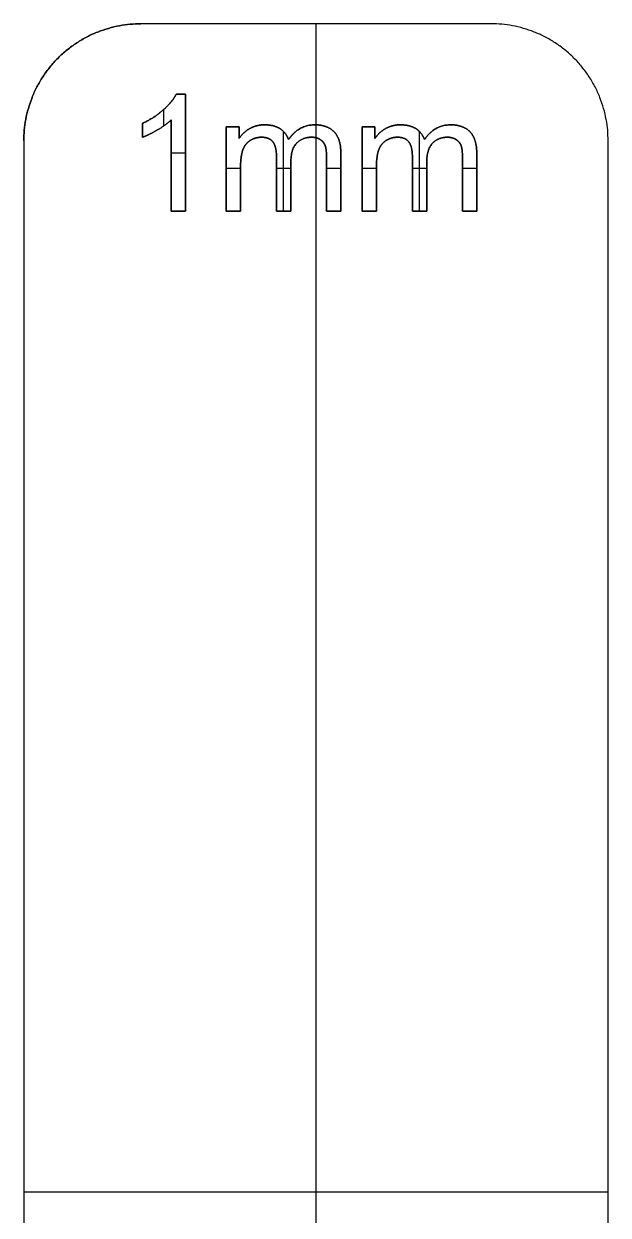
# Model space of a CAD drawing. Header units: millimetres. Extents: x 0 to 209, y -100 to 0.
# Drawn here: x 35.3 to 60.3, y -51 to 0 of the extents above; entities that cross this region are included whole.
import ezdxf

# ---------------------------------------------------------------- set-up
doc = ezdxf.new("R2010")
doc.units = ezdxf.units.MM
doc.layers.add('Default', color=18, linetype='Continuous', true_color=0x000000)

msp = doc.modelspace()

# ---------------------------------------------------------------- linework, layer by layer
at = {"layer": 'Default'}
for p, q in [((47.845, 0, 2), (47.845, -4.325, 2)), ((47.845, 0, 1), (47.845, -100, 1)), ((42.262, -3.008, 1.513), (41.866, -3.008, 1.513)), ((42.262, -8.025, 1.513), (42.262, -3.008, 1.513)), ((41.342, -4.363, 1.513), (41.342, -3.658, 1.513)), ((41.648, -4.116, 1.513), (41.648, -8.025, 1.513)), ((44.552, -4.405, 1.513), (44.003, -4.405, 1.513)), ((44.003, -4.405, 1.513), (44.003, -8.025, 1.513)), ((44.552, -4.913, 1.513), (44.552, -4.405, 1.513)), ((50.367, -4.405, 1.513), (49.818, -4.405, 1.513)), ((49.818, -4.405, 1.513), (49.818, -8.025, 1.513)), ((50.367, -4.913, 1.513), (50.367, -4.405, 1.513)), ((46.456, -8.025, 1.513), (46.456, -4.609, 1.513)), ((47.845, -4.879, 2), (47.845, -100, 2)), ((52.27, -8.025, 1.513), (52.27, -4.609, 1.513)), ((41.648, -5.517, 1.513), (42.262, -5.517, 1.513)), ((44.003, -6.174, 1.513), (44.617, -6.174, 1.513)), ((44.617, -8.025, 1.513), (44.617, -6.147, 1.513)), ((46.154, -6.174, 1.513), (46.768, -6.174, 1.513)), ((48.298, -6.174, 1.513), (48.908, -6.174, 1.513)), ((49.818, -6.174, 1.513), (50.432, -6.174, 1.513)), ((50.432, -8.025, 1.513), (50.432, -6.147, 1.513)), ((51.969, -6.174, 1.513), (52.582, -6.174, 1.513)), ((54.113, -6.174, 1.513), (54.723, -6.174, 1.513)), ((41.648, -8.025, 1.513), (42.262, -8.025, 1.513)), ((44.003, -8.025, 1.513), (44.617, -8.025, 1.513)), ((49.818, -8.025, 1.513), (50.432, -8.025, 1.513)), ((35.345, -50, 2), (60.345, -50, 2)), ((35.345, -50, 1), (60.345, -50, 1))]:
    msp.add_line(p, q, dxfattribs=at)
for points in [[(40.345, 0, 2), (35.345, 0, 2), (35.345, -5, 2)], [(40.345, 0, 1), (35.345, 0, 1), (35.345, -5, 1)], [(35.345, -5, 1.5), (35.345, 0, 1.5), (40.345, 0, 1.5)], [(60.345, -5, 2), (60.345, 0, 2), (55.345, 0, 2)], [(60.345, -5, 1), (60.345, 0, 1), (55.345, 0, 1)], [(60.345, -5, 1.5), (60.345, 0, 1.5), (55.345, 0, 1.5)]]:
    msp.add_rational_spline(points, [1, 0.707106781187, 1], degree=2, dxfattribs=at)
for points in [[(55.345, 0, 2), (47.845, 0, 2), (40.345, 0, 2)], [(55.345, 0, 1), (47.845, 0, 1), (40.345, 0, 1)], [(40.345, 0, 1), (40.345, 0, 1.5), (40.345, 0, 2)], [(55.345, 0, 1.5), (47.845, 0, 1.5), (40.345, 0, 1.5)], [(47.845, 0, 1), (47.845, 0, 1.5), (47.845, 0, 2)], [(55.345, 0, 2), (55.345, 0, 1.5), (55.345, 0, 1)], [(36.81, -1.464, 1), (36.81, -1.464, 1.5), (36.81, -1.464, 2)], [(58.881, -1.464, 2), (58.881, -1.464, 1.5), (58.881, -1.464, 1)], [(42.262, -3.008, 1.513), (42.064, -3.008, 1.513), (41.866, -3.008, 1.513)], [(41.866, -3.008, 1.513), (41.866, -3.008, 1.756), (41.866, -3.008, 2)], [(41.866, -3.008, 2), (42.064, -3.008, 2), (42.262, -3.008, 2)], [(42.262, -3.008, 1.763), (42.064, -3.008, 1.763), (41.866, -3.008, 1.763)], [(42.064, -3.008, 1.513), (42.064, -3.008, 1.756), (42.064, -3.008, 2)], [(42.262, -8.025, 1.513), (42.262, -5.517, 1.513), (42.262, -3.008, 1.513)], [(42.262, -3.008, 1.513), (42.262, -3.008, 1.756), (42.262, -3.008, 2)], [(42.262, -3.008, 2), (42.262, -5.517, 2), (42.262, -8.025, 2)], [(42.262, -8.025, 1.763), (42.262, -5.517, 1.763), (42.262, -3.008, 1.763)], [(41.321, -3.676, 1.513), (41.321, -3.676, 1.756), (41.321, -3.676, 2)], [(40.421, -4.262, 1.513), (40.421, -4.559, 1.513), (40.421, -4.855, 1.513)], [(40.421, -4.262, 1.513), (40.421, -4.559, 1.513), (40.421, -4.855, 1.513)], [(40.421, -4.262, 1.513), (40.421, -4.262, 1.756), (40.421, -4.262, 2)], [(40.421, -4.855, 2), (40.421, -4.559, 2), (40.421, -4.262, 2)], [(40.421, -4.262, 1.763), (40.421, -4.559, 1.763), (40.421, -4.855, 1.763)], [(40.421, -4.559, 1.513), (40.421, -4.559, 1.756), (40.421, -4.559, 2)], [(41.067, -4.538, 1.513), (41.067, -4.538, 1.756), (41.067, -4.538, 2)], [(41.648, -4.116, 1.513), (41.648, -6.07, 1.513), (41.648, -8.025, 1.513)], [(41.648, -4.116, 1.513), (41.648, -4.116, 1.756), (41.648, -4.116, 2)], [(41.648, -8.025, 2), (41.648, -6.07, 2), (41.648, -4.116, 2)], [(41.648, -4.116, 1.763), (41.648, -6.07, 1.763), (41.648, -8.025, 1.763)], [(44.552, -4.405, 1.513), (44.278, -4.405, 1.513), (44.003, -4.405, 1.513)], [(44.003, -4.405, 1.513), (44.003, -6.215, 1.513), (44.003, -8.025, 1.513)], [(44.003, -4.405, 1.513), (44.003, -4.405, 1.756), (44.003, -4.405, 2)], [(44.003, -4.405, 2), (44.278, -4.405, 2), (44.552, -4.405, 2)], [(44.003, -8.025, 2), (44.003, -6.215, 2), (44.003, -4.405, 2)], [(44.552, -4.405, 1.763), (44.278, -4.405, 1.763), (44.003, -4.405, 1.763)], [(44.003, -4.405, 1.763), (44.003, -6.215, 1.763), (44.003, -8.025, 1.763)], [(44.278, -4.405, 1.513), (44.278, -4.405, 1.756), (44.278, -4.405, 2)], [(44.552, -4.913, 1.513), (44.552, -4.659, 1.513), (44.552, -4.405, 1.513)], [(44.552, -4.405, 1.513), (44.552, -4.405, 1.756), (44.552, -4.405, 2)], [(44.552, -4.405, 2), (44.552, -4.659, 2), (44.552, -4.913, 2)], [(44.552, -4.913, 1.763), (44.552, -4.659, 1.763), (44.552, -4.405, 1.763)], [(45.005, -4.486, 1.513), (45.005, -4.486, 1.756), (45.005, -4.486, 2)], [(45.65, -4.324, 1.513), (45.65, -4.324, 1.756), (45.65, -4.324, 2)], [(46.309, -4.491, 1.513), (46.309, -4.491, 1.756), (46.309, -4.491, 2)], [(47.79, -4.324, 1.513), (47.79, -4.324, 1.756), (47.79, -4.324, 2)], [(50.367, -4.405, 1.513), (50.092, -4.405, 1.513), (49.818, -4.405, 1.513)], [(49.818, -4.405, 1.513), (49.818, -6.215, 1.513), (49.818, -8.025, 1.513)], [(49.818, -4.405, 1.513), (49.818, -4.405, 1.756), (49.818, -4.405, 2)], [(49.818, -4.405, 2), (50.092, -4.405, 2), (50.367, -4.405, 2)], [(49.818, -8.025, 2), (49.818, -6.215, 2), (49.818, -4.405, 2)], [(50.367, -4.405, 1.763), (50.092, -4.405, 1.763), (49.818, -4.405, 1.763)], [(49.818, -4.405, 1.763), (49.818, -6.215, 1.763), (49.818, -8.025, 1.763)], [(50.092, -4.405, 1.513), (50.092, -4.405, 1.756), (50.092, -4.405, 2)], [(50.367, -4.913, 1.513), (50.367, -4.659, 1.513), (50.367, -4.405, 1.513)], [(50.367, -4.405, 1.513), (50.367, -4.405, 1.756), (50.367, -4.405, 2)], [(50.367, -4.405, 2), (50.367, -4.659, 2), (50.367, -4.913, 2)], [(50.367, -4.913, 1.763), (50.367, -4.659, 1.763), (50.367, -4.405, 1.763)], [(50.82, -4.486, 1.513), (50.82, -4.486, 1.756), (50.82, -4.486, 2)], [(51.464, -4.324, 1.513), (51.464, -4.324, 1.756), (51.464, -4.324, 2)], [(52.124, -4.491, 1.513), (52.124, -4.491, 1.756), (52.124, -4.491, 2)], [(53.605, -4.324, 1.513), (53.605, -4.324, 1.756), (53.605, -4.324, 2)], [(35.345, -5, 2), (35.345, -50, 2), (35.345, -95, 2)], [(35.345, -5, 1), (35.345, -50, 1), (35.345, -95, 1)], [(35.345, -5, 1), (35.345, -5, 1.5), (35.345, -5, 2)], [(35.345, -5, 1.5), (35.345, -50, 1.5), (35.345, -95, 1.5)], [(40.421, -4.855, 1.513), (40.421, -4.855, 1.756), (40.421, -4.855, 2)], [(44.552, -4.659, 1.513), (44.552, -4.659, 1.756), (44.552, -4.659, 2)], [(44.552, -4.913, 1.513), (44.552, -4.913, 1.756), (44.552, -4.913, 2)], [(45.034, -4.992, 1.513), (45.034, -4.992, 1.756), (45.034, -4.992, 2)], [(45.513, -4.855, 1.513), (45.513, -4.855, 1.756), (45.513, -4.855, 2)], [(46.004, -5.06, 1.513), (46.004, -5.06, 1.756), (46.004, -5.06, 2)], [(46.672, -4.958, 1.513), (46.672, -4.958, 1.756), (46.672, -4.958, 2)], [(47.654, -4.855, 1.513), (47.654, -4.855, 1.756), (47.654, -4.855, 2)], [(48.022, -4.954, 1.513), (48.022, -4.954, 1.756), (48.022, -4.954, 2)], [(48.618, -4.622, 1.513), (48.618, -4.622, 1.756), (48.618, -4.622, 2)], [(50.367, -4.659, 1.513), (50.367, -4.659, 1.756), (50.367, -4.659, 2)], [(50.367, -4.913, 1.513), (50.367, -4.913, 1.756), (50.367, -4.913, 2)], [(50.849, -4.992, 1.513), (50.849, -4.992, 1.756), (50.849, -4.992, 2)], [(51.328, -4.855, 1.513), (51.328, -4.855, 1.756), (51.328, -4.855, 2)], [(51.819, -5.06, 1.513), (51.819, -5.06, 1.756), (51.819, -5.06, 2)], [(52.487, -4.958, 1.513), (52.487, -4.958, 1.756), (52.487, -4.958, 2)], [(53.468, -4.855, 1.513), (53.468, -4.855, 1.756), (53.468, -4.855, 2)], [(53.836, -4.954, 1.513), (53.836, -4.954, 1.756), (53.836, -4.954, 2)], [(54.433, -4.622, 1.513), (54.433, -4.622, 1.756), (54.433, -4.622, 2)], [(60.345, -95, 2), (60.345, -50, 2), (60.345, -5, 2)], [(60.345, -95, 1), (60.345, -50, 1), (60.345, -5, 1)], [(60.345, -5, 2), (60.345, -5, 1.5), (60.345, -5, 1)], [(60.345, -95, 1.5), (60.345, -50, 1.5), (60.345, -5, 1.5)], [(42.262, -5.517, 1.513), (42.262, -5.517, 1.756), (42.262, -5.517, 2)], [(44.716, -5.39, 1.513), (44.716, -5.39, 1.756), (44.716, -5.39, 2)], [(47.02, -5.109, 1.513), (47.02, -5.109, 1.756), (47.02, -5.109, 2)], [(48.238, -5.215, 1.513), (48.238, -5.215, 1.756), (48.238, -5.215, 2)], [(48.908, -8.025, 1.513), (48.908, -6.783, 1.513), (48.908, -5.54, 1.513)], [(48.908, -8.025, 1.513), (48.908, -6.783, 1.513), (48.908, -5.54, 1.513)], [(48.908, -5.54, 1.513), (48.908, -5.54, 1.756), (48.908, -5.54, 2)], [(48.908, -5.54, 2), (48.908, -6.783, 2), (48.908, -8.025, 2)], [(48.908, -8.025, 1.763), (48.908, -6.783, 1.763), (48.908, -5.54, 1.763)], [(50.53, -5.39, 1.513), (50.53, -5.39, 1.756), (50.53, -5.39, 2)], [(52.834, -5.109, 1.513), (52.834, -5.109, 1.756), (52.834, -5.109, 2)], [(54.053, -5.215, 1.513), (54.053, -5.215, 1.756), (54.053, -5.215, 2)], [(54.723, -8.025, 1.513), (54.723, -6.783, 1.513), (54.723, -5.54, 1.513)], [(54.723, -8.025, 1.513), (54.723, -6.783, 1.513), (54.723, -5.54, 1.513)], [(54.723, -5.54, 1.513), (54.723, -5.54, 1.756), (54.723, -5.54, 2)], [(54.723, -5.54, 2), (54.723, -6.783, 2), (54.723, -8.025, 2)], [(54.723, -8.025, 1.763), (54.723, -6.783, 1.763), (54.723, -5.54, 1.763)], [(41.648, -6.07, 1.513), (41.648, -6.07, 1.756), (41.648, -6.07, 2)], [(46.154, -5.673, 1.513), (46.154, -6.849, 1.513), (46.154, -8.025, 1.513)], [(46.154, -5.673, 1.513), (46.154, -6.849, 1.513), (46.154, -8.025, 1.513)], [(46.154, -5.673, 1.513), (46.154, -5.673, 1.756), (46.154, -5.673, 2)], [(46.154, -8.025, 2), (46.154, -6.849, 2), (46.154, -5.673, 2)], [(46.154, -5.673, 1.763), (46.154, -6.849, 1.763), (46.154, -8.025, 1.763)], [(46.768, -8.025, 1.513), (46.768, -6.974, 1.513), (46.768, -5.922, 1.513)], [(46.768, -8.025, 1.513), (46.768, -6.974, 1.513), (46.768, -5.922, 1.513)], [(46.768, -5.922, 1.513), (46.768, -5.922, 1.756), (46.768, -5.922, 2)], [(46.768, -5.922, 2), (46.768, -6.974, 2), (46.768, -8.025, 2)], [(46.768, -8.025, 1.763), (46.768, -6.974, 1.763), (46.768, -5.922, 1.763)], [(48.298, -5.745, 1.513), (48.298, -6.885, 1.513), (48.298, -8.025, 1.513)], [(48.298, -5.745, 1.513), (48.298, -6.885, 1.513), (48.298, -8.025, 1.513)], [(48.298, -5.745, 1.513), (48.298, -5.745, 1.756), (48.298, -5.745, 2)], [(48.298, -8.025, 2), (48.298, -6.885, 2), (48.298, -5.745, 2)], [(48.298, -5.745, 1.763), (48.298, -6.885, 1.763), (48.298, -8.025, 1.763)], [(51.969, -5.673, 1.513), (51.969, -6.849, 1.513), (51.969, -8.025, 1.513)], [(51.969, -5.673, 1.513), (51.969, -6.849, 1.513), (51.969, -8.025, 1.513)], [(51.969, -5.673, 1.513), (51.969, -5.673, 1.756), (51.969, -5.673, 2)], [(51.969, -8.025, 2), (51.969, -6.849, 2), (51.969, -5.673, 2)], [(51.969, -5.673, 1.763), (51.969, -6.849, 1.763), (51.969, -8.025, 1.763)], [(52.582, -8.025, 1.513), (52.582, -6.974, 1.513), (52.582, -5.922, 1.513)], [(52.582, -8.025, 1.513), (52.582, -6.974, 1.513), (52.582, -5.922, 1.513)], [(52.582, -5.922, 1.513), (52.582, -5.922, 1.756), (52.582, -5.922, 2)], [(52.582, -5.922, 2), (52.582, -6.974, 2), (52.582, -8.025, 2)], [(52.582, -8.025, 1.763), (52.582, -6.974, 1.763), (52.582, -5.922, 1.763)], [(54.113, -5.745, 1.513), (54.113, -6.885, 1.513), (54.113, -8.025, 1.513)], [(54.113, -5.745, 1.513), (54.113, -6.885, 1.513), (54.113, -8.025, 1.513)], [(54.113, -5.745, 1.513), (54.113, -5.745, 1.756), (54.113, -5.745, 2)], [(54.113, -8.025, 2), (54.113, -6.885, 2), (54.113, -5.745, 2)], [(54.113, -5.745, 1.763), (54.113, -6.885, 1.763), (54.113, -8.025, 1.763)], [(44.003, -6.215, 1.513), (44.003, -6.215, 1.756), (44.003, -6.215, 2)], [(44.617, -8.025, 1.513), (44.617, -7.086, 1.513), (44.617, -6.147, 1.513)], [(44.617, -6.147, 1.513), (44.617, -6.147, 1.756), (44.617, -6.147, 2)], [(44.617, -6.147, 2), (44.617, -7.086, 2), (44.617, -8.025, 2)], [(44.617, -8.025, 1.763), (44.617, -7.086, 1.763), (44.617, -6.147, 1.763)], [(49.818, -6.215, 1.513), (49.818, -6.215, 1.756), (49.818, -6.215, 2)], [(50.432, -8.025, 1.513), (50.432, -7.086, 1.513), (50.432, -6.147, 1.513)], [(50.432, -6.147, 1.513), (50.432, -6.147, 1.756), (50.432, -6.147, 2)], [(50.432, -6.147, 2), (50.432, -7.086, 2), (50.432, -8.025, 2)], [(50.432, -8.025, 1.763), (50.432, -7.086, 1.763), (50.432, -6.147, 1.763)], [(44.617, -7.086, 1.513), (44.617, -7.086, 1.756), (44.617, -7.086, 2)], [(46.154, -6.849, 1.513), (46.154, -6.849, 1.756), (46.154, -6.849, 2)], [(46.768, -6.974, 1.513), (46.768, -6.974, 1.756), (46.768, -6.974, 2)], [(48.298, -6.885, 1.513), (48.298, -6.885, 1.756), (48.298, -6.885, 2)], [(48.908, -6.783, 1.513), (48.908, -6.783, 1.756), (48.908, -6.783, 2)], [(50.432, -7.086, 1.513), (50.432, -7.086, 1.756), (50.432, -7.086, 2)], [(51.969, -6.849, 1.513), (51.969, -6.849, 1.756), (51.969, -6.849, 2)], [(52.582, -6.974, 1.513), (52.582, -6.974, 1.756), (52.582, -6.974, 2)], [(54.113, -6.885, 1.513), (54.113, -6.885, 1.756), (54.113, -6.885, 2)], [(54.723, -6.783, 1.513), (54.723, -6.783, 1.756), (54.723, -6.783, 2)], [(41.648, -8.025, 1.513), (41.955, -8.025, 1.513), (42.262, -8.025, 1.513)], [(41.648, -8.025, 1.513), (41.648, -8.025, 1.756), (41.648, -8.025, 2)], [(42.262, -8.025, 2), (41.955, -8.025, 2), (41.648, -8.025, 2)], [(41.648, -8.025, 1.763), (41.955, -8.025, 1.763), (42.262, -8.025, 1.763)], [(41.955, -8.025, 1.513), (41.955, -8.025, 1.756), (41.955, -8.025, 2)], [(42.262, -8.025, 1.513), (42.262, -8.025, 1.756), (42.262, -8.025, 2)], [(44.003, -8.025, 1.513), (44.31, -8.025, 1.513), (44.617, -8.025, 1.513)], [(44.003, -8.025, 1.513), (44.003, -8.025, 1.756), (44.003, -8.025, 2)], [(44.617, -8.025, 2), (44.31, -8.025, 2), (44.003, -8.025, 2)], [(44.003, -8.025, 1.763), (44.31, -8.025, 1.763), (44.617, -8.025, 1.763)], [(44.31, -8.025, 1.513), (44.31, -8.025, 1.756), (44.31, -8.025, 2)], [(44.617, -8.025, 1.513), (44.617, -8.025, 1.756), (44.617, -8.025, 2)], [(46.154, -8.025, 1.513), (46.461, -8.025, 1.513), (46.768, -8.025, 1.513)], [(46.154, -8.025, 1.513), (46.461, -8.025, 1.513), (46.768, -8.025, 1.513)], [(46.154, -8.025, 1.513), (46.154, -8.025, 1.756), (46.154, -8.025, 2)], [(46.768, -8.025, 2), (46.461, -8.025, 2), (46.154, -8.025, 2)], [(46.154, -8.025, 1.763), (46.461, -8.025, 1.763), (46.768, -8.025, 1.763)], [(46.461, -8.025, 1.513), (46.461, -8.025, 1.756), (46.461, -8.025, 2)], [(46.768, -8.025, 1.513), (46.768, -8.025, 1.756), (46.768, -8.025, 2)], [(48.298, -8.025, 1.513), (48.603, -8.025, 1.513), (48.908, -8.025, 1.513)], [(48.298, -8.025, 1.513), (48.603, -8.025, 1.513), (48.908, -8.025, 1.513)], [(48.298, -8.025, 1.513), (48.298, -8.025, 1.756), (48.298, -8.025, 2)], [(48.908, -8.025, 2), (48.603, -8.025, 2), (48.298, -8.025, 2)], [(48.298, -8.025, 1.763), (48.603, -8.025, 1.763), (48.908, -8.025, 1.763)], [(48.603, -8.025, 1.513), (48.603, -8.025, 1.756), (48.603, -8.025, 2)], [(48.908, -8.025, 1.513), (48.908, -8.025, 1.756), (48.908, -8.025, 2)], [(49.818, -8.025, 1.513), (50.125, -8.025, 1.513), (50.432, -8.025, 1.513)], [(49.818, -8.025, 1.513), (49.818, -8.025, 1.756), (49.818, -8.025, 2)], [(50.432, -8.025, 2), (50.125, -8.025, 2), (49.818, -8.025, 2)], [(49.818, -8.025, 1.763), (50.125, -8.025, 1.763), (50.432, -8.025, 1.763)], [(50.125, -8.025, 1.513), (50.125, -8.025, 1.756), (50.125, -8.025, 2)], [(50.432, -8.025, 1.513), (50.432, -8.025, 1.756), (50.432, -8.025, 2)], [(51.969, -8.025, 1.513), (52.275, -8.025, 1.513), (52.582, -8.025, 1.513)], [(51.969, -8.025, 1.513), (52.275, -8.025, 1.513), (52.582, -8.025, 1.513)], [(51.969, -8.025, 1.513), (51.969, -8.025, 1.756), (51.969, -8.025, 2)], [(52.582, -8.025, 2), (52.275, -8.025, 2), (51.969, -8.025, 2)], [(51.969, -8.025, 1.763), (52.275, -8.025, 1.763), (52.582, -8.025, 1.763)], [(52.275, -8.025, 1.513), (52.275, -8.025, 1.756), (52.275, -8.025, 2)], [(52.582, -8.025, 1.513), (52.582, -8.025, 1.756), (52.582, -8.025, 2)], [(54.113, -8.025, 1.513), (54.418, -8.025, 1.513), (54.723, -8.025, 1.513)], [(54.113, -8.025, 1.513), (54.418, -8.025, 1.513), (54.723, -8.025, 1.513)], [(54.113, -8.025, 1.513), (54.113, -8.025, 1.756), (54.113, -8.025, 2)], [(54.723, -8.025, 2), (54.418, -8.025, 2), (54.113, -8.025, 2)], [(54.113, -8.025, 1.763), (54.418, -8.025, 1.763), (54.723, -8.025, 1.763)], [(54.418, -8.025, 1.513), (54.418, -8.025, 1.756), (54.418, -8.025, 2)], [(54.723, -8.025, 1.513), (54.723, -8.025, 1.756), (54.723, -8.025, 2)], [(35.345, -50, 1), (35.345, -50, 1.5), (35.345, -50, 2)], [(60.345, -50, 1), (60.345, -50, 1.5), (60.345, -50, 2)]]:
    msp.add_open_spline(points, degree=2, dxfattribs=at)
for points, knots in [([(41.866, -3.008, 1.513), (41.706, -3.332, 1.513), (41.321, -3.676, 1.513), (40.936, -4.02, 1.513), (40.421, -4.262, 1.513)], [-7, -7, -7, -6, -6, -5, -5, -5]), ([(41.866, -3.008, 1.513), (41.706, -3.332, 1.513), (41.321, -3.676, 1.513), (40.936, -4.02, 1.513), (40.421, -4.262, 1.513)], [9.935242, 9.935242, 9.935242, 10.935242, 10.935242, 11.935242, 11.935242, 11.935242]), ([(40.421, -4.262, 2), (40.936, -4.02, 2), (41.321, -3.676, 2), (41.706, -3.332, 2), (41.866, -3.008, 2)], [-11.935242, -11.935242, -11.935242, -10.935242, -10.935242, -9.935242, -9.935242, -9.935242]), ([(41.866, -3.008, 1.763), (41.706, -3.332, 1.763), (41.321, -3.676, 1.763), (40.936, -4.02, 1.763), (40.421, -4.262, 1.763)], [9.935242, 9.935242, 9.935242, 10.935242, 10.935242, 11.935242, 11.935242, 11.935242]), ([(40.421, -4.855, 1.513), (40.708, -4.75, 1.513), (41.067, -4.538, 1.513), (41.427, -4.327, 1.513), (41.648, -4.116, 1.513)], [-4, -4, -4, -3, -3, -2, -2, -2]), ([(40.421, -4.855, 1.513), (40.708, -4.75, 1.513), (41.067, -4.538, 1.513), (41.427, -4.327, 1.513), (41.648, -4.116, 1.513)], [12.935242, 12.935242, 12.935242, 13.935242, 13.935242, 14.935242, 14.935242, 14.935242]), ([(41.648, -4.116, 2), (41.427, -4.327, 2), (41.067, -4.538, 2), (40.708, -4.75, 2), (40.421, -4.855, 2)], [-14.935242, -14.935242, -14.935242, -13.935242, -13.935242, -12.935242, -12.935242, -12.935242]), ([(40.421, -4.855, 1.763), (40.708, -4.75, 1.763), (41.067, -4.538, 1.763), (41.427, -4.327, 1.763), (41.648, -4.116, 1.763)], [12.935242, 12.935242, 12.935242, 13.935242, 13.935242, 14.935242, 14.935242, 14.935242]), ([(46.672, -4.958, 1.513), (46.567, -4.658, 1.513), (46.309, -4.491, 1.513), (46.052, -4.324, 1.513), (45.65, -4.324, 1.513), (45.288, -4.324, 1.513), (45.005, -4.486, 1.513), (44.723, -4.647, 1.513), (44.552, -4.913, 1.513)], [-7, -7, -7, -6, -6, -5, -5, -4, -4, -3, -3, -3]), ([(46.672, -4.958, 1.513), (46.567, -4.658, 1.513), (46.309, -4.491, 1.513), (46.052, -4.324, 1.513), (45.65, -4.324, 1.513), (45.288, -4.324, 1.513), (45.005, -4.486, 1.513), (44.723, -4.647, 1.513), (44.552, -4.913, 1.513)], [26.167689, 26.167689, 26.167689, 27.167689, 27.167689, 28.167689, 28.167689, 29.167689, 29.167689, 30.167689, 30.167689, 30.167689]), ([(44.552, -4.913, 2), (44.723, -4.647, 2), (45.005, -4.486, 2), (45.288, -4.324, 2), (45.65, -4.324, 2), (46.052, -4.324, 2), (46.309, -4.491, 2), (46.567, -4.658, 2), (46.672, -4.958, 2)], [-30.167689, -30.167689, -30.167689, -29.167689, -29.167689, -28.167689, -28.167689, -27.167689, -27.167689, -26.167689, -26.167689, -26.167689]), ([(46.672, -4.958, 1.763), (46.567, -4.658, 1.763), (46.309, -4.491, 1.763), (46.052, -4.324, 1.763), (45.65, -4.324, 1.763), (45.288, -4.324, 1.763), (45.005, -4.486, 1.763), (44.723, -4.647, 1.763), (44.552, -4.913, 1.763)], [26.167689, 26.167689, 26.167689, 27.167689, 27.167689, 28.167689, 28.167689, 29.167689, 29.167689, 30.167689, 30.167689, 30.167689]), ([(48.908, -5.54, 1.513), (48.908, -4.92, 1.513), (48.618, -4.622, 1.513), (48.329, -4.324, 1.513), (47.79, -4.324, 1.513), (47.102, -4.324, 1.513), (46.672, -4.958, 1.513)], [-10, -10, -10, -9, -9, -8, -8, -7, -7, -7]), ([(48.908, -5.54, 1.513), (48.908, -4.92, 1.513), (48.618, -4.622, 1.513), (48.329, -4.324, 1.513), (47.79, -4.324, 1.513), (47.102, -4.324, 1.513), (46.672, -4.958, 1.513)], [23.167689, 23.167689, 23.167689, 24.167689, 24.167689, 25.167689, 25.167689, 26.167689, 26.167689, 26.167689]), ([(46.672, -4.958, 2), (47.102, -4.324, 2), (47.79, -4.324, 2), (48.329, -4.324, 2), (48.618, -4.622, 2), (48.908, -4.92, 2), (48.908, -5.54, 2)], [-26.167689, -26.167689, -26.167689, -25.167689, -25.167689, -24.167689, -24.167689, -23.167689, -23.167689, -23.167689]), ([(48.908, -5.54, 1.763), (48.908, -4.92, 1.763), (48.618, -4.622, 1.763), (48.329, -4.324, 1.763), (47.79, -4.324, 1.763), (47.102, -4.324, 1.763), (46.672, -4.958, 1.763)], [23.167689, 23.167689, 23.167689, 24.167689, 24.167689, 25.167689, 25.167689, 26.167689, 26.167689, 26.167689]), ([(52.487, -4.958, 1.513), (52.381, -4.658, 1.513), (52.124, -4.491, 1.513), (51.866, -4.324, 1.513), (51.464, -4.324, 1.513), (51.103, -4.324, 1.513), (50.82, -4.486, 1.513), (50.537, -4.647, 1.513), (50.367, -4.913, 1.513)], [-7, -7, -7, -6, -6, -5, -5, -4, -4, -3, -3, -3]), ([(52.487, -4.958, 1.513), (52.381, -4.658, 1.513), (52.124, -4.491, 1.513), (51.866, -4.324, 1.513), (51.464, -4.324, 1.513), (51.103, -4.324, 1.513), (50.82, -4.486, 1.513), (50.537, -4.647, 1.513), (50.367, -4.913, 1.513)], [26.167689, 26.167689, 26.167689, 27.167689, 27.167689, 28.167689, 28.167689, 29.167689, 29.167689, 30.167689, 30.167689, 30.167689]), ([(50.367, -4.913, 2), (50.537, -4.647, 2), (50.82, -4.486, 2), (51.103, -4.324, 2), (51.464, -4.324, 2), (51.866, -4.324, 2), (52.124, -4.491, 2), (52.381, -4.658, 2), (52.487, -4.958, 2)], [-30.167689, -30.167689, -30.167689, -29.167689, -29.167689, -28.167689, -28.167689, -27.167689, -27.167689, -26.167689, -26.167689, -26.167689]), ([(52.487, -4.958, 1.763), (52.381, -4.658, 1.763), (52.124, -4.491, 1.763), (51.866, -4.324, 1.763), (51.464, -4.324, 1.763), (51.103, -4.324, 1.763), (50.82, -4.486, 1.763), (50.537, -4.647, 1.763), (50.367, -4.913, 1.763)], [26.167689, 26.167689, 26.167689, 27.167689, 27.167689, 28.167689, 28.167689, 29.167689, 29.167689, 30.167689, 30.167689, 30.167689]), ([(54.723, -5.54, 1.513), (54.723, -4.92, 1.513), (54.433, -4.622, 1.513), (54.143, -4.324, 1.513), (53.605, -4.324, 1.513), (52.916, -4.324, 1.513), (52.487, -4.958, 1.513)], [-10, -10, -10, -9, -9, -8, -8, -7, -7, -7]), ([(54.723, -5.54, 1.513), (54.723, -4.92, 1.513), (54.433, -4.622, 1.513), (54.143, -4.324, 1.513), (53.605, -4.324, 1.513), (52.916, -4.324, 1.513), (52.487, -4.958, 1.513)], [23.167689, 23.167689, 23.167689, 24.167689, 24.167689, 25.167689, 25.167689, 26.167689, 26.167689, 26.167689]), ([(52.487, -4.958, 2), (52.916, -4.324, 2), (53.605, -4.324, 2), (54.143, -4.324, 2), (54.433, -4.622, 2), (54.723, -4.92, 2), (54.723, -5.54, 2)], [-26.167689, -26.167689, -26.167689, -25.167689, -25.167689, -24.167689, -24.167689, -23.167689, -23.167689, -23.167689]), ([(54.723, -5.54, 1.763), (54.723, -4.92, 1.763), (54.433, -4.622, 1.763), (54.143, -4.324, 1.763), (53.605, -4.324, 1.763), (52.916, -4.324, 1.763), (52.487, -4.958, 1.763)], [23.167689, 23.167689, 23.167689, 24.167689, 24.167689, 25.167689, 25.167689, 26.167689, 26.167689, 26.167689]), ([(44.617, -6.147, 1.513), (44.617, -5.653, 1.513), (44.716, -5.39, 1.513), (44.815, -5.128, 1.513), (45.034, -4.992, 1.513), (45.254, -4.855, 1.513), (45.513, -4.855, 1.513), (45.854, -4.855, 1.513), (46.004, -5.06, 1.513), (46.154, -5.264, 1.513), (46.154, -5.673, 1.513)], [-26, -26, -26, -25, -25, -24, -24, -23, -23, -22, -22, -21, -21, -21]), ([(44.617, -6.147, 1.513), (44.617, -5.653, 1.513), (44.716, -5.39, 1.513), (44.815, -5.128, 1.513), (45.034, -4.992, 1.513), (45.254, -4.855, 1.513), (45.513, -4.855, 1.513), (45.854, -4.855, 1.513), (46.004, -5.06, 1.513), (46.154, -5.264, 1.513), (46.154, -5.673, 1.513)], [7.167689, 7.167689, 7.167689, 8.167689, 8.167689, 9.167689, 9.167689, 10.167689, 10.167689, 11.167689, 11.167689, 12.167689, 12.167689, 12.167689]), ([(46.154, -5.673, 2), (46.154, -5.264, 2), (46.004, -5.06, 2), (45.854, -4.855, 2), (45.513, -4.855, 2), (45.254, -4.855, 2), (45.034, -4.992, 2), (44.815, -5.128, 2), (44.716, -5.39, 2), (44.617, -5.653, 2), (44.617, -6.147, 2)], [-12.167689, -12.167689, -12.167689, -11.167689, -11.167689, -10.167689, -10.167689, -9.167689, -9.167689, -8.167689, -8.167689, -7.167689, -7.167689, -7.167689]), ([(44.617, -6.147, 1.763), (44.617, -5.653, 1.763), (44.716, -5.39, 1.763), (44.815, -5.128, 1.763), (45.034, -4.992, 1.763), (45.254, -4.855, 1.763), (45.513, -4.855, 1.763), (45.854, -4.855, 1.763), (46.004, -5.06, 1.763), (46.154, -5.264, 1.763), (46.154, -5.673, 1.763)], [7.167689, 7.167689, 7.167689, 8.167689, 8.167689, 9.167689, 9.167689, 10.167689, 10.167689, 11.167689, 11.167689, 12.167689, 12.167689, 12.167689]), ([(46.768, -5.922, 1.513), (46.768, -5.363, 1.513), (47.02, -5.109, 1.513), (47.272, -4.855, 1.513), (47.654, -4.855, 1.513), (47.865, -4.855, 1.513), (48.022, -4.954, 1.513), (48.179, -5.053, 1.513), (48.238, -5.215, 1.513), (48.298, -5.377, 1.513), (48.298, -5.745, 1.513)], [-18, -18, -18, -17, -17, -16, -16, -15, -15, -14, -14, -13, -13, -13]), ([(46.768, -5.922, 1.513), (46.768, -5.363, 1.513), (47.02, -5.109, 1.513), (47.272, -4.855, 1.513), (47.654, -4.855, 1.513), (47.865, -4.855, 1.513), (48.022, -4.954, 1.513), (48.179, -5.053, 1.513), (48.238, -5.215, 1.513), (48.298, -5.377, 1.513), (48.298, -5.745, 1.513)], [15.167689, 15.167689, 15.167689, 16.167689, 16.167689, 17.167689, 17.167689, 18.167689, 18.167689, 19.167689, 19.167689, 20.167689, 20.167689, 20.167689]), ([(48.298, -5.745, 2), (48.298, -5.377, 2), (48.238, -5.215, 2), (48.179, -5.053, 2), (48.022, -4.954, 2), (47.865, -4.855, 2), (47.654, -4.855, 2), (47.272, -4.855, 2), (47.02, -5.109, 2), (46.768, -5.363, 2), (46.768, -5.922, 2)], [-20.167689, -20.167689, -20.167689, -19.167689, -19.167689, -18.167689, -18.167689, -17.167689, -17.167689, -16.167689, -16.167689, -15.167689, -15.167689, -15.167689]), ([(46.768, -5.922, 1.763), (46.768, -5.363, 1.763), (47.02, -5.109, 1.763), (47.272, -4.855, 1.763), (47.654, -4.855, 1.763), (47.865, -4.855, 1.763), (48.022, -4.954, 1.763), (48.179, -5.053, 1.763), (48.238, -5.215, 1.763), (48.298, -5.377, 1.763), (48.298, -5.745, 1.763)], [15.167689, 15.167689, 15.167689, 16.167689, 16.167689, 17.167689, 17.167689, 18.167689, 18.167689, 19.167689, 19.167689, 20.167689, 20.167689, 20.167689]), ([(50.432, -6.147, 1.513), (50.432, -5.653, 1.513), (50.53, -5.39, 1.513), (50.629, -5.128, 1.513), (50.849, -4.992, 1.513), (51.069, -4.855, 1.513), (51.328, -4.855, 1.513), (51.669, -4.855, 1.513), (51.819, -5.06, 1.513), (51.969, -5.264, 1.513), (51.969, -5.673, 1.513)], [-26, -26, -26, -25, -25, -24, -24, -23, -23, -22, -22, -21, -21, -21]), ([(50.432, -6.147, 1.513), (50.432, -5.653, 1.513), (50.53, -5.39, 1.513), (50.629, -5.128, 1.513), (50.849, -4.992, 1.513), (51.069, -4.855, 1.513), (51.328, -4.855, 1.513), (51.669, -4.855, 1.513), (51.819, -5.06, 1.513), (51.969, -5.264, 1.513), (51.969, -5.673, 1.513)], [7.167689, 7.167689, 7.167689, 8.167689, 8.167689, 9.167689, 9.167689, 10.167689, 10.167689, 11.167689, 11.167689, 12.167689, 12.167689, 12.167689]), ([(51.969, -5.673, 2), (51.969, -5.264, 2), (51.819, -5.06, 2), (51.669, -4.855, 2), (51.328, -4.855, 2), (51.069, -4.855, 2), (50.849, -4.992, 2), (50.629, -5.128, 2), (50.53, -5.39, 2), (50.432, -5.653, 2), (50.432, -6.147, 2)], [-12.167689, -12.167689, -12.167689, -11.167689, -11.167689, -10.167689, -10.167689, -9.167689, -9.167689, -8.167689, -8.167689, -7.167689, -7.167689, -7.167689]), ([(50.432, -6.147, 1.763), (50.432, -5.653, 1.763), (50.53, -5.39, 1.763), (50.629, -5.128, 1.763), (50.849, -4.992, 1.763), (51.069, -4.855, 1.763), (51.328, -4.855, 1.763), (51.669, -4.855, 1.763), (51.819, -5.06, 1.763), (51.969, -5.264, 1.763), (51.969, -5.673, 1.763)], [7.167689, 7.167689, 7.167689, 8.167689, 8.167689, 9.167689, 9.167689, 10.167689, 10.167689, 11.167689, 11.167689, 12.167689, 12.167689, 12.167689]), ([(52.582, -5.922, 1.513), (52.582, -5.363, 1.513), (52.834, -5.109, 1.513), (53.087, -4.855, 1.513), (53.468, -4.855, 1.513), (53.68, -4.855, 1.513), (53.836, -4.954, 1.513), (53.993, -5.053, 1.513), (54.053, -5.215, 1.513), (54.113, -5.377, 1.513), (54.113, -5.745, 1.513)], [-18, -18, -18, -17, -17, -16, -16, -15, -15, -14, -14, -13, -13, -13]), ([(52.582, -5.922, 1.513), (52.582, -5.363, 1.513), (52.834, -5.109, 1.513), (53.087, -4.855, 1.513), (53.468, -4.855, 1.513), (53.68, -4.855, 1.513), (53.836, -4.954, 1.513), (53.993, -5.053, 1.513), (54.053, -5.215, 1.513), (54.113, -5.377, 1.513), (54.113, -5.745, 1.513)], [15.167689, 15.167689, 15.167689, 16.167689, 16.167689, 17.167689, 17.167689, 18.167689, 18.167689, 19.167689, 19.167689, 20.167689, 20.167689, 20.167689]), ([(54.113, -5.745, 2), (54.113, -5.377, 2), (54.053, -5.215, 2), (53.993, -5.053, 2), (53.836, -4.954, 2), (53.68, -4.855, 2), (53.468, -4.855, 2), (53.087, -4.855, 2), (52.834, -5.109, 2), (52.582, -5.363, 2), (52.582, -5.922, 2)], [-20.167689, -20.167689, -20.167689, -19.167689, -19.167689, -18.167689, -18.167689, -17.167689, -17.167689, -16.167689, -16.167689, -15.167689, -15.167689, -15.167689]), ([(52.582, -5.922, 1.763), (52.582, -5.363, 1.763), (52.834, -5.109, 1.763), (53.087, -4.855, 1.763), (53.468, -4.855, 1.763), (53.68, -4.855, 1.763), (53.836, -4.954, 1.763), (53.993, -5.053, 1.763), (54.053, -5.215, 1.763), (54.113, -5.377, 1.763), (54.113, -5.745, 1.763)], [15.167689, 15.167689, 15.167689, 16.167689, 16.167689, 17.167689, 17.167689, 18.167689, 18.167689, 19.167689, 19.167689, 20.167689, 20.167689, 20.167689])]:
    msp.add_open_spline(points, degree=2, knots=knots, dxfattribs=at)

doc.saveas('drawing.dxf')
